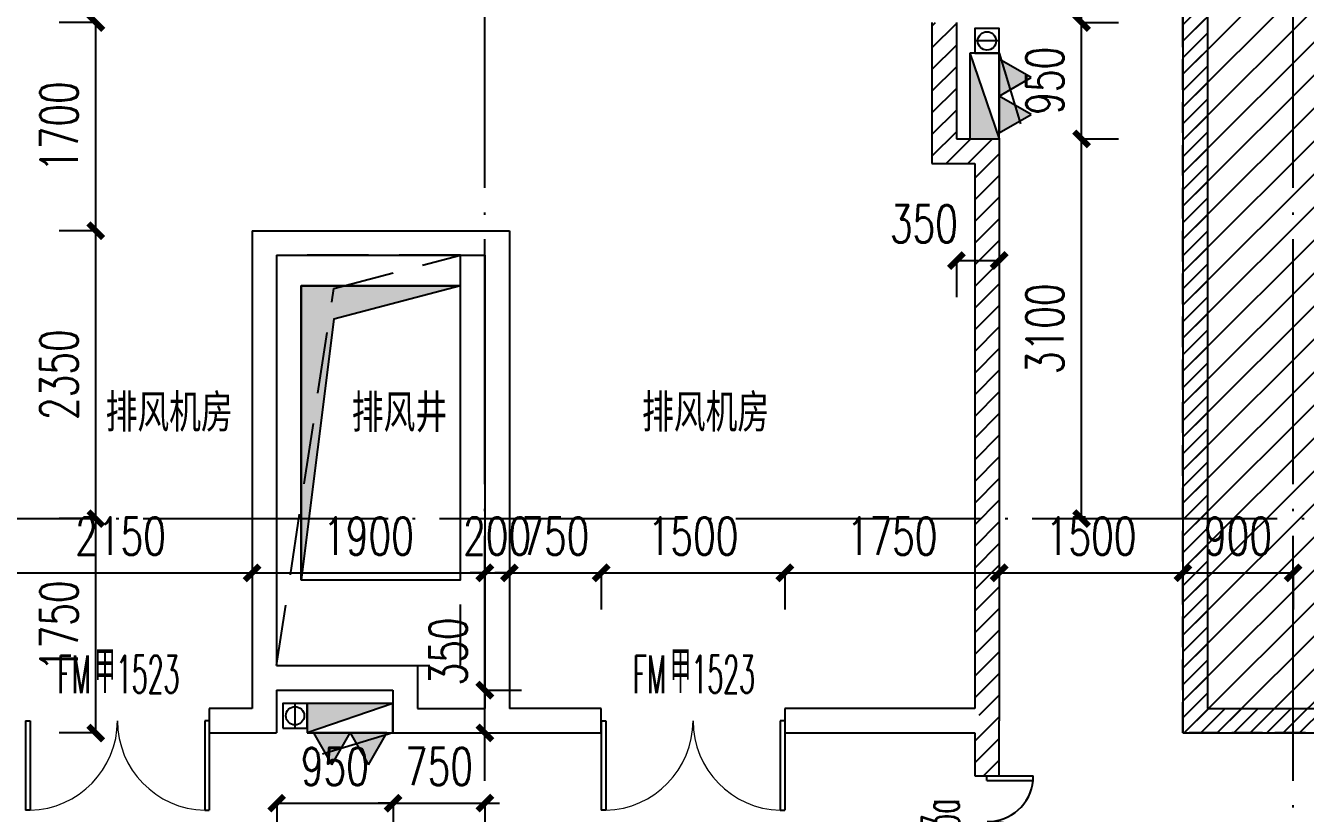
# Model space of a CAD drawing. Header units: millimetres. Extents: x 12325263 to 13848842, y -1463133 to 573208.
# Drawn here: x 12587447 to 12597897, y -883294 to -876862 of the extents above; entities that cross this region are included whole.
import ezdxf
from ezdxf.xclip import XClip

# ---------------------------------------------------------------- set-up
doc = ezdxf.new("R2010")
doc.units = ezdxf.units.MM
doc.header["$LTSCALE"] = 1000
doc.header["$XCLIPFRAME"] = 0
for name, pattern in [('ACAD_ISO02W100', [15, 12, -3]), ('DASH', [0.35, 0.25, -0.1]), ('DASHED2', [0.375, 0.25, -0.125]), ('DOTE', [2.42, 2, -0.2, 0.02, -0.2])]:
    doc.linetypes.add(name, pattern=pattern)
for name, color, linetype in [('#s-灭火器', 20, 'Continuous'), ('0夹层', 21, 'Continuous'), ('A-ANNO-DIMS', 83, 'Continuous'), ('A-ANNO-TEXT', 7, 'Continuous'), ('A-AXIS', 16, 'DOTE'), ('A-WALL', 5, 'Continuous'), ('A-WALL-PATT', 8, 'Continuous'), ('A_WALL(防火墙)', 151, 'Continuous'), ('DOOR_FIRE', 1, 'Continuous'), ('DOOR_FIRE_TEXT', 7, 'Continuous'), ('EQUIP_消火栓', 7, 'Continuous'), ('PUB_DIM', 83, 'Continuous'), ('VPIPE-消防高', 3, 'Continuous'), ('WALL', 5, 'Continuous'), ('WALL-SHATCH', 8, 'Continuous'), ('建筑-楼板开洞', 251, 'Continuous'), ('投影线', 6, 'ACAD_ISO02W100'), ('水条件', 1, 'Continuous')]:
    doc.layers.add(name, color=color, linetype=linetype)
doc.styles.add('_TCH_DIM_T3', font='SIMPLEX.shx', dxfattribs={"width": 0.705882, "bigfont": 'GBCBIG.shx'})
doc.styles.add('_TCH_WINDOW', font='SIMPLEX', dxfattribs={"width": 0.7, "height": 3.5, "bigfont": 'GBCBIG'})
doc.styles.add('TITXV', font='', dxfattribs={"width": 0.7})
doc.styles.get('TITXV').set_extended_font_data('SimSun')
doc.dimstyles.new('_TCH_ARCH&&120', dxfattribs={"dimtxt": 306, "dimasz": 120, "dimexe": 300, "dimexo": 360, "dimgap": 147, "dimtad": 1, "dimdec": 0, "dimzin": 0, "dimdsep": 46, "dimtxsty": '_TCH_DIM_T3', "dimblk": 'ARCHTICK', "dimcen": 0.09, "dimclrt": 7, "dimazin": 2, "dimtfac": 1, "dimtdec": 0, "dimtix": 1, "dimtmove": 2, "dimatfit": 3, "dimfxl": 1, "dimfxlon": 1, "dimtolj": 1, "dimtzin": 0, "dimarcsym": 0})
pattern_1 = [(45, (0, 89.76), (-88.388383, 88.388383), [])]

# ---------------------------------------------------------------- blocks, each defined once
blk = doc.blocks.new('adgshg13-A$C7F010FC0')
at = {"layer": 'WALL-SHATCH'}
h = blk.add_hatch(color=256, dxfattribs=at)
h.dxf.hatch_style = 1
h.paths.add_polyline_path([(-60384, -16881), (-763, 197), (12588, -13153), (12588, -157996), (-162965, -188820), (-171262, -180523), (-171262, -31311), (-150707, -10756), (-131860, -7981), (-99162, -7981), (-99162, -4981), (-76620, -4981), (-70108, -16881)], flags=16)
h.paths.add_polyline_path([(-60091, -16381), (-647, 647), (12988, -12988), (12988, -158332), (-163101, -189250), (-171662, -180689), (-171662, -31145), (-150778, -10261), (-131897, -7481), (-99562, -7481), (-99562, -4581), (-76366, -4581), (-69908, -16381)])
blk = doc.blocks.new('A$C4C7A72D3')
at = {"layer": 'WALL', "color": 1}
blk.add_blockref('adgshg13-A$C7F010FC0', (210433, 205503.6), dxfattribs=at)
blk = doc.blocks.new('qlzw')
at = {"layer": 'A-AXIS'}
for p, q in [((12457766.8, 979489.8), (12457766.8, 1082089.8)), ((12464366.8, 979489.8), (12464366.8, 1082089.8)), ((12411416.8, 1000989.8), (12486866.8, 1000989.8))]:
    blk.add_line(p, q, dxfattribs=at)
blk = doc.blocks.new('管位')
at = {"layer": '水条件'}
blk.add_line((12573126, 675360), (12573126, 675160), dxfattribs=at)
blk.add_lwpolyline([(12573026, 675360), (12573226, 675360), (12573226, 675160), (12573026, 675160)], close=True, dxfattribs=at)
blk = doc.blocks.new('灭火器')
at = {"layer": '#s-灭火器', "ltscale": 1000}
for points in [[(292444, 59707), (292144, 59707), (292294, 59447)], [(292744, 59707), (292444, 59707), (292594, 59447)]]:
    blk.add_hatch(color=256, dxfattribs=at).paths.add_polyline_path(points)
for points in [[(292294, 59447), (292444, 59707), (292144, 59707)], [(292594, 59447), (292744, 59707), (292444, 59707)]]:
    blk.add_lwpolyline(points, close=True, dxfattribs=at)
blk = doc.blocks.new('$TWTSYS$00000508')
for p, q in [((-0.5, 0.5), (0.324, 1.224)), ((-0.5, 0.5), (-0.5, -0.5)), ((-0.5, -0.5), (0.5, 0.5)), ((0.5, 0.5), (-0.5, 0.5)), ((0.5, -0.5), (0.5, 0.5)), ((-0.5, -0.5), (0.5, -0.5))]:
    blk.add_line(p, q)
blk.add_solid([(0.5, -0.5), (0.5, 0.5), (-0.5, -0.5)])
blk = doc.blocks.new('消火栓')
at = {"layer": '#s-灭火器', "rotation": 180.0000000000001}
blk.add_blockref('灭火器', (12864422, 734932), dxfattribs=at)
at = {"layer": 'EQUIP_消火栓', "xscale": 700, "yscale": 240, "zscale": 700}
blk.add_blockref('$TWTSYS$00000508', (12571978, 675105), dxfattribs=at)
blk = doc.blocks.new('asdfasfasdfsdf')
at = {"layer": 'VPIPE-消防高'}
for centre in [(26700, -8350), (21050, -13860)]:
    blk.add_circle(centre, 75, dxfattribs=at)
for p, rotation in [((-648425, 12563178), 270), ((12593478, 661225), 180)]:
    blk.add_blockref('消火栓', p, dxfattribs=dict(rotation=rotation))
at = {"layer": '水条件', "xscale": -1}
for p, rotation in [((-648560, -12581476), 270), ((-12552076, 661400), 180)]:
    blk.add_blockref('管位', p, dxfattribs=dict(at, rotation=rotation))
blk = doc.blocks.new('_ArchTick')
at = {"color": 0, "linetype": 'ByBlock', "const_width": 0.4}
blk.add_lwpolyline([(-0.5, -0.5), (0.5, 0.5)], dxfattribs=at)
blk = doc.blocks.new('*D4074')
at = {"layer": 'A-ANNO-DIMS', "color": 0, "lineweight": -2, "transparency": 16777216}
for p, q in [((12591196, -882287), (12591497, -882287)), ((12591197, -882637), (12591197, -882287)), ((12591196, -882637), (12591497, -882637))]:
    blk.add_line(p, q, dxfattribs=at)
at = {"layer": 'Defpoints', "color": 0, "transparency": 16777216}
for p in [(12590447, -882287), (12591197, -882287), (12590447, -882637)]:
    blk.add_point(p, dxfattribs=at)
at = {"layer": 'A-ANNO-DIMS', "color": 0, "lineweight": -2, "transparency": 16777216, "xscale": 120, "yscale": 120, "zscale": 120}
for p, rotation in [((12591197, -882287), 90), ((12591197, -882637), 270)]:
    blk.add_blockref('_ArchTick', p, dxfattribs=dict(at, rotation=rotation))
at = {"layer": 'A-ANNO-DIMS', "color": 7, "transparency": 16777216, "insert": (12590897, -881972), "char_height": 306, "attachment_point": 5, "rotation": 90, "style": '_TCH_DIM_T3'}
blk.add_mtext('\\A1;350', dxfattribs=at)
blk = doc.blocks.new('*D4075')
at = {"layer": 'A-ANNO-DIMS', "color": 0, "lineweight": -2, "transparency": 16777216}
for p, q in [((12589497, -883209), (12589497, -883510)), ((12589497, -883210), (12590447, -883210)), ((12590447, -883209), (12590447, -883510))]:
    blk.add_line(p, q, dxfattribs=at)
at = {"layer": 'Defpoints', "color": 0, "transparency": 16777216}
for p in [(12589497, -882637), (12590447, -882637), (12590447, -883210)]:
    blk.add_point(p, dxfattribs=at)
at = {"layer": 'A-ANNO-DIMS', "color": 0, "lineweight": -2, "transparency": 16777216, "xscale": 120, "yscale": 120, "zscale": 120, "rotation": 180}
blk.add_blockref('_ArchTick', (12589497, -883210), dxfattribs=at)
at = {"layer": 'A-ANNO-DIMS', "color": 0, "lineweight": -2, "transparency": 16777216, "xscale": 120, "yscale": 120, "zscale": 120}
blk.add_blockref('_ArchTick', (12590447, -883210), dxfattribs=at)
at = {"layer": 'A-ANNO-DIMS', "color": 7, "transparency": 16777216, "insert": (12589972, -882910), "char_height": 306, "attachment_point": 5, "style": '_TCH_DIM_T3'}
blk.add_mtext('\\A1;950', dxfattribs=at)
blk = doc.blocks.new('*D4076')
at = {"layer": 'A-ANNO-DIMS', "color": 0, "lineweight": -2, "transparency": 16777216}
for p, q in [((12590447, -883210), (12590327, -883210)), ((12590447, -883209), (12590447, -883510)), ((12590447, -883210), (12591197, -883210)), ((12591197, -883209), (12591197, -883510)), ((12591197, -883210), (12591317, -883210))]:
    blk.add_line(p, q, dxfattribs=at)
at = {"layer": 'Defpoints', "color": 0, "transparency": 16777216}
for p in [(12590447, -882637), (12591197, -882637), (12591197, -883210)]:
    blk.add_point(p, dxfattribs=at)
at = {"layer": 'A-ANNO-DIMS', "color": 0, "lineweight": -2, "transparency": 16777216, "xscale": 120, "yscale": 120, "zscale": 120}
blk.add_blockref('_ArchTick', (12590447, -883210), dxfattribs=at)
at = {"layer": 'A-ANNO-DIMS', "color": 0, "lineweight": -2, "transparency": 16777216, "xscale": 120, "yscale": 120, "zscale": 120, "rotation": 180}
blk.add_blockref('_ArchTick', (12591197, -883210), dxfattribs=at)
at = {"layer": 'A-ANNO-DIMS', "color": 7, "transparency": 16777216, "insert": (12590822, -882910), "char_height": 306, "attachment_point": 5, "style": '_TCH_DIM_T3'}
blk.add_mtext('\\A1;750', dxfattribs=at)
blk = doc.blocks.new('*D4084')
at = {"layer": 'A-ANNO-DIMS', "color": 0, "lineweight": -2, "transparency": 16777216}
for p, q in [((12595047, -878779), (12595047, -879080)), ((12595047, -878780), (12595397, -878780)), ((12595397, -878779), (12595397, -879080))]:
    blk.add_line(p, q, dxfattribs=at)
at = {"layer": 'Defpoints', "color": 0, "transparency": 16777216}
for p in [(12595047, -877787), (12595397, -877787), (12595397, -878780)]:
    blk.add_point(p, dxfattribs=at)
at = {"layer": 'A-ANNO-DIMS', "color": 0, "lineweight": -2, "transparency": 16777216, "xscale": 120, "yscale": 120, "zscale": 120, "rotation": 180}
blk.add_blockref('_ArchTick', (12595047, -878780), dxfattribs=at)
at = {"layer": 'A-ANNO-DIMS', "color": 0, "lineweight": -2, "transparency": 16777216, "xscale": 120, "yscale": 120, "zscale": 120}
blk.add_blockref('_ArchTick', (12595397, -878780), dxfattribs=at)
at = {"layer": 'A-ANNO-DIMS', "color": 7, "transparency": 16777216, "insert": (12594782, -878480), "char_height": 306, "attachment_point": 5, "style": '_TCH_DIM_T3'}
blk.add_mtext('\\A1;350', dxfattribs=at)
blk = doc.blocks.new('*D4487')
at = {"layer": 'Defpoints', "color": 0, "transparency": 16777216}
for p in [(12595397, -874287), (12596070, -874287), (12595397, -876837)]:
    blk.add_point(p, dxfattribs=at)
at = {"layer": 'PUB_DIM', "color": 0, "lineweight": -2, "transparency": 16777216}
for p, q in [((12596069, -874287), (12596370, -874287)), ((12596070, -876837), (12596070, -874287)), ((12596069, -876837), (12596370, -876837))]:
    blk.add_line(p, q, dxfattribs=at)
at = {"layer": 'PUB_DIM', "color": 0, "lineweight": -2, "transparency": 16777216, "xscale": 120, "yscale": 120, "zscale": 120}
for p, rotation in [((12596070, -874287), 90), ((12596070, -876837), 270)]:
    blk.add_blockref('_ArchTick', p, dxfattribs=dict(at, rotation=rotation))
at = {"layer": 'PUB_DIM', "color": 7, "transparency": 16777216, "insert": (12595770, -875562), "char_height": 306, "attachment_point": 5, "rotation": 90, "style": '_TCH_DIM_T3'}
blk.add_mtext('\\A1;2550', dxfattribs=at)
blk = doc.blocks.new('*D4488')
at = {"layer": 'Defpoints', "color": 0, "transparency": 16777216}
for p in [(12595397, -876837), (12596070, -876837), (12595397, -877787)]:
    blk.add_point(p, dxfattribs=at)
at = {"layer": 'PUB_DIM', "color": 0, "lineweight": -2, "transparency": 16777216}
for p, q in [((12596069, -876837), (12596370, -876837)), ((12596070, -877787), (12596070, -876837)), ((12596069, -877787), (12596370, -877787))]:
    blk.add_line(p, q, dxfattribs=at)
at = {"layer": 'PUB_DIM', "color": 0, "lineweight": -2, "transparency": 16777216, "xscale": 120, "yscale": 120, "zscale": 120}
for p, rotation in [((12596070, -876837), 90), ((12596070, -877787), 270)]:
    blk.add_blockref('_ArchTick', p, dxfattribs=dict(at, rotation=rotation))
at = {"layer": 'PUB_DIM', "color": 7, "transparency": 16777216, "insert": (12595770, -877312), "char_height": 306, "attachment_point": 5, "rotation": 90, "style": '_TCH_DIM_T3'}
blk.add_mtext('\\A1;950', dxfattribs=at)
blk = doc.blocks.new('*D4489')
at = {"layer": 'Defpoints', "color": 0, "transparency": 16777216}
for p in [(12595397, -877787), (12596070, -877787), (12595397, -880887)]:
    blk.add_point(p, dxfattribs=at)
at = {"layer": 'PUB_DIM', "color": 0, "lineweight": -2, "transparency": 16777216}
for p, q in [((12596069, -877787), (12596370, -877787)), ((12596070, -880887), (12596070, -877787)), ((12596069, -880887), (12596370, -880887))]:
    blk.add_line(p, q, dxfattribs=at)
at = {"layer": 'PUB_DIM', "color": 0, "lineweight": -2, "transparency": 16777216, "xscale": 120, "yscale": 120, "zscale": 120}
for p, rotation in [((12596070, -877787), 90), ((12596070, -880887), 270)]:
    blk.add_blockref('_ArchTick', p, dxfattribs=dict(at, rotation=rotation))
at = {"layer": 'PUB_DIM', "color": 7, "transparency": 16777216, "insert": (12595770, -879337), "char_height": 306, "attachment_point": 5, "rotation": 90, "style": '_TCH_DIM_T3'}
blk.add_mtext('\\A1;3100', dxfattribs=at)
blk = doc.blocks.new('*D4490')
at = {"layer": 'Defpoints', "color": 0, "transparency": 16777216}
for p in [(12588020, -880887), (12588697, -880887), (12588697, -882637)]:
    blk.add_point(p, dxfattribs=at)
at = {"layer": 'PUB_DIM', "color": 0, "lineweight": -2, "transparency": 16777216}
for p, q in [((12588021, -880887), (12587720, -880887)), ((12588020, -882637), (12588020, -880887)), ((12588021, -882637), (12587720, -882637))]:
    blk.add_line(p, q, dxfattribs=at)
at = {"layer": 'PUB_DIM', "color": 0, "lineweight": -2, "transparency": 16777216, "xscale": 120, "yscale": 120, "zscale": 120}
for p, rotation in [((12588020, -880887), 90), ((12588020, -882637), 270)]:
    blk.add_blockref('_ArchTick', p, dxfattribs=dict(at, rotation=rotation))
at = {"layer": 'PUB_DIM', "color": 7, "transparency": 16777216, "insert": (12587720, -881762), "char_height": 306, "attachment_point": 5, "rotation": 90, "style": '_TCH_DIM_T3'}
blk.add_mtext('\\A1;1750', dxfattribs=at)
blk = doc.blocks.new('*D4491')
at = {"layer": 'Defpoints', "color": 0, "transparency": 16777216}
for p in [(12588020, -878537), (12588697, -878537), (12588697, -880887)]:
    blk.add_point(p, dxfattribs=at)
at = {"layer": 'PUB_DIM', "color": 0, "lineweight": -2, "transparency": 16777216}
for p, q in [((12588021, -878537), (12587720, -878537)), ((12588020, -880887), (12588020, -878537)), ((12588021, -880887), (12587720, -880887))]:
    blk.add_line(p, q, dxfattribs=at)
at = {"layer": 'PUB_DIM', "color": 0, "lineweight": -2, "transparency": 16777216, "xscale": 120, "yscale": 120, "zscale": 120}
for p, rotation in [((12588020, -878537), 90), ((12588020, -880887), 270)]:
    blk.add_blockref('_ArchTick', p, dxfattribs=dict(at, rotation=rotation))
at = {"layer": 'PUB_DIM', "color": 7, "transparency": 16777216, "insert": (12587720, -879712), "char_height": 306, "attachment_point": 5, "rotation": 90, "style": '_TCH_DIM_T3'}
blk.add_mtext('\\A1;2350', dxfattribs=at)
blk = doc.blocks.new('*D4492')
at = {"layer": 'Defpoints', "color": 0, "transparency": 16777216}
for p in [(12588020, -876837), (12588697, -876837), (12588697, -878537)]:
    blk.add_point(p, dxfattribs=at)
at = {"layer": 'PUB_DIM', "color": 0, "lineweight": -2, "transparency": 16777216}
for p, q in [((12588021, -876837), (12587720, -876837)), ((12588020, -878537), (12588020, -876837)), ((12588021, -878537), (12587720, -878537))]:
    blk.add_line(p, q, dxfattribs=at)
at = {"layer": 'PUB_DIM', "color": 0, "lineweight": -2, "transparency": 16777216, "xscale": 120, "yscale": 120, "zscale": 120}
for p, rotation in [((12588020, -876837), 90), ((12588020, -878537), 270)]:
    blk.add_blockref('_ArchTick', p, dxfattribs=dict(at, rotation=rotation))
at = {"layer": 'PUB_DIM', "color": 7, "transparency": 16777216, "insert": (12587720, -877687), "char_height": 306, "attachment_point": 5, "rotation": 90, "style": '_TCH_DIM_T3'}
blk.add_mtext('\\A1;1700', dxfattribs=at)
blk = doc.blocks.new('*D4495')
at = {"layer": 'Defpoints', "color": 0, "transparency": 16777216}
for p in [(12596897, -879887), (12597797, -879887), (12597797, -881330)]:
    blk.add_point(p, dxfattribs=at)
at = {"layer": 'PUB_DIM', "color": 0, "lineweight": -2, "transparency": 16777216}
for p, q in [((12596897, -881329), (12596897, -881630)), ((12596897, -881330), (12597797, -881330)), ((12597797, -881329), (12597797, -881630))]:
    blk.add_line(p, q, dxfattribs=at)
at = {"layer": 'PUB_DIM', "color": 0, "lineweight": -2, "transparency": 16777216, "xscale": 120, "yscale": 120, "zscale": 120, "rotation": 180}
blk.add_blockref('_ArchTick', (12596897, -881330), dxfattribs=at)
at = {"layer": 'PUB_DIM', "color": 0, "lineweight": -2, "transparency": 16777216, "xscale": 120, "yscale": 120, "zscale": 120}
blk.add_blockref('_ArchTick', (12597797, -881330), dxfattribs=at)
at = {"layer": 'PUB_DIM', "color": 7, "transparency": 16777216, "insert": (12597347, -881030), "char_height": 306, "attachment_point": 5, "style": '_TCH_DIM_T3'}
blk.add_mtext('\\A1;900', dxfattribs=at)
blk = doc.blocks.new('*D4496')
at = {"layer": 'Defpoints', "color": 0, "transparency": 16777216}
for p in [(12595397, -879887), (12596897, -879887), (12596897, -881330)]:
    blk.add_point(p, dxfattribs=at)
at = {"layer": 'PUB_DIM', "color": 0, "lineweight": -2, "transparency": 16777216}
for p, q in [((12595397, -881329), (12595397, -881630)), ((12595397, -881330), (12596897, -881330)), ((12596897, -881329), (12596897, -881630))]:
    blk.add_line(p, q, dxfattribs=at)
at = {"layer": 'PUB_DIM', "color": 0, "lineweight": -2, "transparency": 16777216, "xscale": 120, "yscale": 120, "zscale": 120, "rotation": 180}
blk.add_blockref('_ArchTick', (12595397, -881330), dxfattribs=at)
at = {"layer": 'PUB_DIM', "color": 0, "lineweight": -2, "transparency": 16777216, "xscale": 120, "yscale": 120, "zscale": 120}
blk.add_blockref('_ArchTick', (12596897, -881330), dxfattribs=at)
at = {"layer": 'PUB_DIM', "color": 7, "transparency": 16777216, "insert": (12596147, -881030), "char_height": 306, "attachment_point": 5, "style": '_TCH_DIM_T3'}
blk.add_mtext('\\A1;1500', dxfattribs=at)
blk = doc.blocks.new('*D4497')
at = {"layer": 'Defpoints', "color": 0, "transparency": 16777216}
for p in [(12593647, -879887), (12595397, -879887), (12595397, -881330)]:
    blk.add_point(p, dxfattribs=at)
at = {"layer": 'PUB_DIM', "color": 0, "lineweight": -2, "transparency": 16777216}
for p, q in [((12593647, -881329), (12593647, -881630)), ((12593647, -881330), (12595397, -881330)), ((12595397, -881329), (12595397, -881630))]:
    blk.add_line(p, q, dxfattribs=at)
at = {"layer": 'PUB_DIM', "color": 0, "lineweight": -2, "transparency": 16777216, "xscale": 120, "yscale": 120, "zscale": 120, "rotation": 180}
blk.add_blockref('_ArchTick', (12593647, -881330), dxfattribs=at)
at = {"layer": 'PUB_DIM', "color": 0, "lineweight": -2, "transparency": 16777216, "xscale": 120, "yscale": 120, "zscale": 120}
blk.add_blockref('_ArchTick', (12595397, -881330), dxfattribs=at)
at = {"layer": 'PUB_DIM', "color": 7, "transparency": 16777216, "insert": (12594522, -881030), "char_height": 306, "attachment_point": 5, "style": '_TCH_DIM_T3'}
blk.add_mtext('\\A1;1750', dxfattribs=at)
blk = doc.blocks.new('*D4498')
at = {"layer": 'Defpoints', "color": 0, "transparency": 16777216}
for p in [(12592147, -879887), (12593647, -879887), (12593647, -881330)]:
    blk.add_point(p, dxfattribs=at)
at = {"layer": 'PUB_DIM', "color": 0, "lineweight": -2, "transparency": 16777216}
for p, q in [((12592147, -881329), (12592147, -881630)), ((12592147, -881330), (12593647, -881330)), ((12593647, -881329), (12593647, -881630))]:
    blk.add_line(p, q, dxfattribs=at)
at = {"layer": 'PUB_DIM', "color": 0, "lineweight": -2, "transparency": 16777216, "xscale": 120, "yscale": 120, "zscale": 120, "rotation": 180}
blk.add_blockref('_ArchTick', (12592147, -881330), dxfattribs=at)
at = {"layer": 'PUB_DIM', "color": 0, "lineweight": -2, "transparency": 16777216, "xscale": 120, "yscale": 120, "zscale": 120}
blk.add_blockref('_ArchTick', (12593647, -881330), dxfattribs=at)
at = {"layer": 'PUB_DIM', "color": 7, "transparency": 16777216, "insert": (12592897, -881030), "char_height": 306, "attachment_point": 5, "style": '_TCH_DIM_T3'}
blk.add_mtext('\\A1;1500', dxfattribs=at)
blk = doc.blocks.new('*D4499')
at = {"layer": 'Defpoints', "color": 0, "transparency": 16777216}
for p in [(12591397, -879887), (12592147, -879887), (12592147, -881330)]:
    blk.add_point(p, dxfattribs=at)
at = {"layer": 'PUB_DIM', "color": 0, "lineweight": -2, "transparency": 16777216}
for p, q in [((12591397, -881330), (12591277, -881330)), ((12591397, -881329), (12591397, -881630)), ((12591397, -881330), (12592147, -881330)), ((12592147, -881329), (12592147, -881630)), ((12592147, -881330), (12592267, -881330))]:
    blk.add_line(p, q, dxfattribs=at)
at = {"layer": 'PUB_DIM', "color": 0, "lineweight": -2, "transparency": 16777216, "xscale": 120, "yscale": 120, "zscale": 120}
blk.add_blockref('_ArchTick', (12591397, -881330), dxfattribs=at)
at = {"layer": 'PUB_DIM', "color": 0, "lineweight": -2, "transparency": 16777216, "xscale": 120, "yscale": 120, "zscale": 120, "rotation": 180}
blk.add_blockref('_ArchTick', (12592147, -881330), dxfattribs=at)
at = {"layer": 'PUB_DIM', "color": 7, "transparency": 16777216, "insert": (12591772, -881030), "char_height": 306, "attachment_point": 5, "style": '_TCH_DIM_T3'}
blk.add_mtext('\\A1;750', dxfattribs=at)
blk = doc.blocks.new('*D4500')
at = {"layer": 'Defpoints', "color": 0, "transparency": 16777216}
for p in [(12591197, -879887), (12591397, -879887), (12591397, -881330)]:
    blk.add_point(p, dxfattribs=at)
at = {"layer": 'PUB_DIM', "color": 0, "lineweight": -2, "transparency": 16777216}
for p, q in [((12591197, -881330), (12591077, -881330)), ((12591197, -881329), (12591197, -881630)), ((12591197, -881330), (12591397, -881330)), ((12591397, -881329), (12591397, -881630)), ((12591397, -881330), (12591517, -881330))]:
    blk.add_line(p, q, dxfattribs=at)
at = {"layer": 'PUB_DIM', "color": 0, "lineweight": -2, "transparency": 16777216, "xscale": 120, "yscale": 120, "zscale": 120}
blk.add_blockref('_ArchTick', (12591197, -881330), dxfattribs=at)
at = {"layer": 'PUB_DIM', "color": 0, "lineweight": -2, "transparency": 16777216, "xscale": 120, "yscale": 120, "zscale": 120, "rotation": 180}
blk.add_blockref('_ArchTick', (12591397, -881330), dxfattribs=at)
at = {"layer": 'PUB_DIM', "color": 7, "transparency": 16777216, "insert": (12591297, -881030), "char_height": 306, "attachment_point": 5, "style": '_TCH_DIM_T3'}
blk.add_mtext('\\A1;200', dxfattribs=at)
blk = doc.blocks.new('*D4501')
at = {"layer": 'Defpoints', "color": 0, "transparency": 16777216}
for p in [(12589297, -879887), (12591197, -879887), (12591197, -881330)]:
    blk.add_point(p, dxfattribs=at)
at = {"layer": 'PUB_DIM', "color": 0, "lineweight": -2, "transparency": 16777216}
for p, q in [((12589297, -881329), (12589297, -881630)), ((12589297, -881330), (12591197, -881330)), ((12591197, -881329), (12591197, -881630))]:
    blk.add_line(p, q, dxfattribs=at)
at = {"layer": 'PUB_DIM', "color": 0, "lineweight": -2, "transparency": 16777216, "xscale": 120, "yscale": 120, "zscale": 120, "rotation": 180}
blk.add_blockref('_ArchTick', (12589297, -881330), dxfattribs=at)
at = {"layer": 'PUB_DIM', "color": 0, "lineweight": -2, "transparency": 16777216, "xscale": 120, "yscale": 120, "zscale": 120}
blk.add_blockref('_ArchTick', (12591197, -881330), dxfattribs=at)
at = {"layer": 'PUB_DIM', "color": 7, "transparency": 16777216, "insert": (12590247, -881030), "char_height": 306, "attachment_point": 5, "style": '_TCH_DIM_T3'}
blk.add_mtext('\\A1;1900', dxfattribs=at)
blk = doc.blocks.new('*D4502')
at = {"layer": 'Defpoints', "color": 0, "transparency": 16777216}
for p in [(12587147, -879887), (12589297, -879887), (12589297, -881330)]:
    blk.add_point(p, dxfattribs=at)
at = {"layer": 'PUB_DIM', "color": 0, "lineweight": -2, "transparency": 16777216}
for p, q in [((12587147, -881329), (12587147, -881630)), ((12587147, -881330), (12589297, -881330)), ((12589297, -881329), (12589297, -881630))]:
    blk.add_line(p, q, dxfattribs=at)
at = {"layer": 'PUB_DIM', "color": 0, "lineweight": -2, "transparency": 16777216, "xscale": 120, "yscale": 120, "zscale": 120, "rotation": 180}
blk.add_blockref('_ArchTick', (12587147, -881330), dxfattribs=at)
at = {"layer": 'PUB_DIM', "color": 0, "lineweight": -2, "transparency": 16777216, "xscale": 120, "yscale": 120, "zscale": 120}
blk.add_blockref('_ArchTick', (12589297, -881330), dxfattribs=at)
at = {"layer": 'PUB_DIM', "color": 7, "transparency": 16777216, "insert": (12588222, -881030), "char_height": 306, "attachment_point": 5, "style": '_TCH_DIM_T3'}
blk.add_mtext('\\A1;2150', dxfattribs=at)
blk = doc.blocks.new('$DorLib2D$00000002')
for p, q in [((-0.5, 0), (-0.5, 0.4875)), ((-0.475, 0.4875), (-0.5, 0.4875)), ((-0.475, 0), (-0.475, 0.4875)), ((0.475, 0), (0.475, 0.4875)), ((0.475, 0.4875), (0.5, 0.4875)), ((0.5, 0), (0.5, 0.4875)), ((-0.5, 0), (-0.475, 0)), ((0.5, 0), (0.475, 0))]:
    blk.add_line(p, q)
at = {"lineweight": 13}
for centre, start, end in [((-0.4875, 0), 0, 88.53072), ((0.4875, 0), 91.46928, 180)]:
    blk.add_arc(centre, 0.4875, start, end, dxfattribs=at)
blk = doc.blocks.new('$DorLib2D$00000225')
at = {"color": 0}
for p, q in [((0.475, -0.0014), (0.475, 0.7521)), ((0.475, 0.7521), (0.5, 0.7521)), ((0.5, -0.0014), (0.5, 0.7521)), ((-0.5, 0), (-0.5, 0.252)), ((-0.475, 0.252), (-0.5, 0.252)), ((-0.475, 0), (-0.475, 0.252)), ((-0.475, 0), (-0.5, 0)), ((0.475, -0.0014), (0.5, -0.0014))]:
    blk.add_line(p, q, dxfattribs=at)
for centre, radius, start, end in [((0.5046, -0.0019), 0.7546, 92.24927, 179.72377), ((-0.5008, 0.0026), 0.2508, 359.78987, 84.09744)]:
    blk.add_arc(centre, radius, start, end, dxfattribs=at)

msp = doc.modelspace()

# ---------------------------------------------------------------- block references
ref = msp.add_blockref('A$C4C7A72D3', (12385714.9, -906209.5), dxfattribs=dict(rotation=350.041249254255))
XClip(ref).set_block_clipping_path([(223442.8584877662, 85923.1187333744), (220542.7961432356, 85923.1422391906), (220542.8579492103, 89292.823275506), (211526.9150355905, 89292.8101311298), (210631.4331447985, 94392.8080583527), (206113.3685902953, 94392.8025418455), (206001.4315187763, 95030.3127344656), (204376.2826588508, 94744.9613686837), (203364.4570056833, 100506.9030052917), (197947.3947122637, 99555.7482674252), (192482.3428474721, 130679.4765393781), (190118.7804593667, 130264.4504016289), (191623.4071957469, 121695.6427078634), (177046.6486519482, 119136.2011700841), (175707.6223907359, 126760.8483765714), (173902.988371335, 128026.4039125028), (169528.3854461554, 127258.2903269802), (169070.0967394859, 129868.3614864857), (163308.2517458182, 128856.6693391807), (163766.52659606, 126246.6171700556), (159679.1795131005, 125528.9180921423), (170669.6888374612, 62935.797914044), (167222.1989369914, 62330.4650948944), (167939.7759490944, 58243.6808593175), (171386.9528796654, 58848.2912487988), (172857.0656793863, 50477.0032648193), (165962.5026008021, 49266.4230898353), (168037.7813034765, 37447.1796448426), (140649.9584970828, 32638.2390106404), (115387.9799239188, 28202.5781787895), (95598.7254695911, 140907.4332163476), (226939.476109907, 163968.8668500402), (240128.6952811591, 88852.8973128139)])

# ---------------------------------------------------------------- next in the draw order: hatches: boundary and pattern name
at = {"layer": '0夹层', "linetype": 'DASH'}
h = msp.add_hatch(dxfattribs=at)
h.set_pattern_fill('ANSI31', color=256, scale=120)
h.set_pattern_definition([(45, (0, 0), (-134.7038418, 134.7038418), [])])
h.paths.add_polyline_path([(12602096.8, -881386.8), (12602096.8, -882636.8), (12596896.8, -882636.8), (12596896.8, -853986.8), (12604296.8, -853986.8), (12604296.8, -861586.8), (12602646.8, -861586.8), (12602646.8, -867136.8), (12604296.8, -867136.8), (12604296.8, -881386.8), (12603296.8, -881386.8)])
h = msp.add_hatch(dxfattribs=at)
h.set_pattern_fill('ANSI31', color=256, scale=60)
h.set_pattern_definition([(45, (0, 0), (-67.3519209, 67.3519209), [])])
h.paths.add_polyline_path([(12602096.8, -881386.8), (12602096.8, -882636.8), (12596896.8, -882636.8), (12596896.8, -853986.8), (12604296.8, -853986.8), (12604296.8, -861586.8), (12602646.8, -861586.8), (12602646.8, -867136.8), (12604296.8, -867136.8), (12604296.8, -881386.8), (12603196.8, -881386.8), (12603196.8, -881186.8), (12604096.8, -881186.8), (12604096.8, -867336.8), (12602446.8, -867336.8), (12602446.8, -861386.8), (12604096.8, -861386.8), (12604096.8, -854186.8), (12597096.8, -854186.8), (12597096.8, -882436.8), (12601896.8, -882436.8), (12601896.8, -881186.8), (12602096.8, -881186.8)])
at = {"layer": 'A-WALL-PATT'}
h = msp.add_hatch(dxfattribs=at)
h.set_pattern_fill('普通砖', color=256, scale=50, style=0)
h.set_pattern_definition(pattern_1)
h.paths.add_polyline_path([(12594846.8, -876836.8), (12594846.8, -877986.8), (12595046.8, -877786.8), (12595046.8, -876836.8)])
h = msp.add_hatch(dxfattribs=at)
h.set_pattern_fill('普通砖', color=256, scale=50, style=0)
h.set_pattern_definition(pattern_1)
h.paths.add_polyline_path([(12595046.8, -877786.8), (12594846.8, -877986.8), (12595196.8, -877986.8), (12595396.8, -877786.8)])
h = msp.add_hatch(dxfattribs=at)
h.set_pattern_fill('普通砖', color=256, scale=50, style=0)
h.set_pattern_definition(pattern_1)
h.paths.add_polyline_path([(12595396.8, -877786.8), (12595196.8, -877986.8), (12595196.8, -882436.8), (12595263.5, -882536.8), (12595396.8, -882536.8)])
h = msp.add_hatch(dxfattribs=at)
h.set_pattern_fill('普通砖', color=256, scale=50, style=0)
h.set_pattern_definition(pattern_1)
h.paths.add_polyline_path([(12595196.8, -882636.8), (12595196.8, -882986.8), (12595396.8, -882986.8), (12595396.8, -882536.8), (12595263.5, -882536.8)])
at = {"layer": '建筑-楼板开洞'}
h = msp.add_hatch(color=256, dxfattribs=at)
h.dxf.hatch_style = 1
h.paths.add_polyline_path([(12589696.8, -881386.8), (12589696.8, -878986.8), (12590996.8, -878986.8), (12589963.4, -879257.2)])

# ---------------------------------------------------------------- next in the draw order: linework, layer by layer
at = {"layer": '0夹层', "linetype": 'DASH'}
msp.add_lwpolyline([(12602096.8, -881386.8), (12602096.8, -882636.8), (12596896.8, -882636.8), (12596896.8, -853986.8), (12604296.8, -853986.8), (12604296.8, -861586.8), (12602646.8, -861586.8), (12602646.8, -867136.8), (12604296.8, -867136.8), (12604296.8, -881386.8), (12603196.8, -881386.8), (12603196.8, -881186.8), (12604096.8, -881186.8), (12604096.8, -867336.8), (12602446.8, -867336.8), (12602446.8, -861386.8), (12604096.8, -861386.8), (12604096.8, -854186.8), (12597096.8, -854186.8), (12597096.8, -882436.8), (12601896.8, -882436.8), (12601896.8, -881186.8), (12602096.8, -881186.8)], close=True, dxfattribs=at)
msp.add_lwpolyline([(12602096.8, -881386.8), (12602096.8, -882636.8), (12596896.8, -882636.8), (12596896.8, -853986.8), (12604296.8, -853986.8), (12604296.8, -861586.8), (12602646.8, -861586.8), (12602646.8, -867136.8), (12604296.8, -867136.8), (12604296.8, -881386.8), (12603296.8, -881386.8), (12602096.8, -881386.8)], dxfattribs=at)
at = {"layer": 'A-WALL'}
for p, q in [((12596896.8, -867236.8), (12596896.8, -882636.8)), ((12597096.8, -867336.8), (12597096.8, -882436.8)), ((12589296.8, -878536.8), (12589296.8, -882186.8)), ((12589296.8, -878536.8), (12591396.8, -878536.8)), ((12591396.8, -878536.8), (12591396.8, -882436.8)), ((12589496.8, -878736.8), (12589496.8, -882086.8)), ((12589496.8, -878736.8), (12591196.8, -878736.8)), ((12591196.8, -878736.8), (12591196.8, -882436.8)), ((12589496.8, -882086.8), (12590646.8, -882086.8)), ((12590646.8, -882086.8), (12590646.8, -882436.8)), ((12589296.8, -882186.8), (12589296.8, -882436.8)), ((12589496.8, -882286.8), (12590446.8, -882286.8)), ((12589496.8, -882286.8), (12589496.8, -882636.8)), ((12590446.8, -882286.8), (12590446.8, -882636.8)), ((12589296.8, -882436.8), (12588946.8, -882436.8)), ((12588946.8, -882436.8), (12588946.8, -882636.8)), ((12590646.8, -882436.8), (12591196.8, -882436.8)), ((12592146.8, -882436.8), (12591396.8, -882436.8)), ((12592146.8, -882636.8), (12592146.8, -882436.8)), ((12595196.8, -882436.8), (12593646.8, -882436.8)), ((12593646.8, -882436.8), (12593646.8, -882636.8)), ((12597096.8, -882436.8), (12601896.8, -882436.8)), ((12588946.8, -882636.8), (12589496.8, -882636.8)), ((12590446.8, -882636.8), (12591296.8, -882636.8)), ((12591296.8, -882636.8), (12592146.8, -882636.8)), ((12593646.8, -882636.8), (12595196.8, -882636.8)), ((12596896.8, -882636.8), (12601996.8, -882636.8))]:
    msp.add_line(p, q, dxfattribs=at)
at = {"layer": 'A_WALL(防火墙)'}
for p, q in [((12594846.8, -876836.8), (12594846.8, -877986.8)), ((12595046.8, -876836.8), (12595046.8, -877786.8)), ((12595046.8, -877786.8), (12595396.8, -877786.8)), ((12595396.8, -877786.8), (12595396.8, -882536.8)), ((12594846.8, -877986.8), (12595196.8, -877986.8)), ((12595196.8, -877986.8), (12595196.8, -882436.8)), ((12595396.8, -882986.8), (12595396.8, -882536.8)), ((12595196.8, -882636.8), (12595196.8, -882986.8)), ((12595196.8, -882986.8), (12595396.8, -882986.8))]:
    msp.add_line(p, q, dxfattribs=at)
at = {"layer": '建筑-楼板开洞'}
for points in [[(12590996.8, -878986.8), (12589696.8, -878986.8), (12589696.8, -881386.8), (12590996.8, -881386.8)], [(12589696.8, -881386.8), (12589696.8, -878986.8), (12590996.8, -878986.8), (12589963.4, -879257.2)]]:
    msp.add_lwpolyline(points, close=True, dxfattribs=at)
at = {"layer": '投影线', "linetype": 'DASHED2', "ltscale": 2}
msp.add_lwpolyline([(12590996.8, -878736.8), (12589496.8, -878736.8), (12589496.8, -882086.8), (12590996.8, -882086.8)], close=True, dxfattribs=at)
msp.add_lwpolyline([(12589496.8, -882086.8), (12589963.4, -879007.2), (12590996.8, -878736.8)], dxfattribs=at)

# ---------------------------------------------------------------- next in the draw order: block references
at = {"color": 2}
msp.add_blockref('qlzw', (133430, -1881876.5), dxfattribs=at)
msp.add_blockref('asdfasfasdfsdf', (12568596.8, -868636.8))
at = {"layer": 'DOOR_FIRE', "zscale": 200}
for name, p, xscale, yscale, rotation in [('$DorLib2D$00000002', (12588196.8, -882536.8), -1500, -1500, 3.102375168369098e-12), ('$DorLib2D$00000002', (12592896.8, -882536.8), -1500, -1500, 6.67010661118217e-12), ('$DorLib2D$00000225', (12595296.8, -883736.8), 1500, 1500, 269.9999999992058)]:
    msp.add_blockref(name, p, dxfattribs=dict(at, xscale=xscale, yscale=yscale, rotation=rotation))

# ---------------------------------------------------------------- next in the draw order: texts
at = {"layer": 'A-ANNO-TEXT', "style": 'TITXV', "width": 0.7}
for s, p in [('排风机房', (12588100, -880148.5)), ('排风井', (12590110, -880150)), ('排风机房', (12592480, -880148.5))]:
    msp.add_text(s, height=271.9, dxfattribs=at).set_placement(p)
at = {"layer": 'DOOR_FIRE_TEXT', "style": '_TCH_WINDOW'}
for s, height, width, p in [('甲', 347.2, 0.7, (12588007.5, -882310.9)), ('甲', 347.2, 0.7, (12592707.5, -882310.9)), ('FM', 306, 0.494118, (12587705.1, -882310.9)), ('1523', 306, 0.494118, (12588184.5, -882310.9)), ('FM', 306, 0.494118, (12592405.1, -882310.9)), ('1523', 306, 0.494118, (12592884.5, -882310.9))]:
    msp.add_text(s, height=height, dxfattribs=dict(at, width=width)).set_placement(p)
at = {"layer": 'DOOR_FIRE_TEXT', "style": '_TCH_WINDOW', "width": 0.494118}
msp.add_text('1523a', height=306, rotation=90, dxfattribs=at).set_placement((12595070.9, -883813.9))

# ---------------------------------------------------------------- next in the draw order: dimensions: what is measured, and where the dimension line sits
at = {"layer": 'A-ANNO-DIMS'}
for base, p1, p2, angle, picture, middle in [((12595396.8, -878780), (12595046.8, -877786.8), (12595396.8, -877786.8), 0, '*D4084', (12594782.4, -878480)), ((12591196.8, -882286.8), (12590446.8, -882636.8), (12590446.8, -882286.8), 90, '*D4074', (12590896.8, -881972.4))]:
    dim = msp.add_linear_dim(base=base, p1=p1, p2=p2, angle=angle, dimstyle='_TCH_ARCH&&120', dxfattribs=at)
    dim.commit()
    dim.dimension.update_dxf_attribs({"geometry": picture, "text_midpoint": middle, "dimtype": 129})
for p1, p2, picture, middle in [((12589496.8, -882636.8), (12590446.8, -882636.8), '*D4075', (12589971.8, -882910)), ((12590446.8, -882636.8), (12591196.8, -882636.8), '*D4076', (12590821.8, -882910))]:
    dim = msp.add_aligned_dim(p1=p1, p2=p2, distance=-573.2, dimstyle='_TCH_ARCH&&120', dxfattribs=at)
    dim.commit()
    dim.dimension.update_dxf_attribs({"geometry": picture, "text_midpoint": middle})
at = {"layer": 'PUB_DIM'}
for p1, p2, distance, picture, middle in [((12595396.8, -876836.8), (12595396.8, -874286.8), -673.2, '*D4487', (12595770, -875561.8)), ((12588696.8, -878536.8), (12588696.8, -876836.8), 676.8, '*D4492', (12587720, -877686.8)), ((12595396.8, -877786.8), (12595396.8, -876836.8), -673.2, '*D4488', (12595770, -877311.8)), ((12595396.8, -880886.8), (12595396.8, -877786.8), -673.2, '*D4489', (12595770, -879336.8)), ((12588696.8, -880886.8), (12588696.8, -878536.8), 676.8, '*D4491', (12587720, -879711.8)), ((12587146.8, -879886.8), (12589296.8, -879886.8), -1443.2, '*D4502', (12588221.8, -881030)), ((12589296.8, -879886.8), (12591196.8, -879886.8), -1443.2, '*D4501', (12590246.8, -881030)), ((12591196.8, -879886.8), (12591396.8, -879886.8), -1443.2, '*D4500', (12591296.8, -881030)), ((12591396.8, -879886.8), (12592146.8, -879886.8), -1443.2, '*D4499', (12591771.8, -881030)), ((12592146.8, -879886.8), (12593646.8, -879886.8), -1443.2, '*D4498', (12592896.8, -881030)), ((12593646.8, -879886.8), (12595396.8, -879886.8), -1443.2, '*D4497', (12594521.8, -881030)), ((12595396.8, -879886.8), (12596896.8, -879886.8), -1443.2, '*D4496', (12596146.8, -881030)), ((12596896.8, -879886.8), (12597796.8, -879886.8), -1443.2, '*D4495', (12597346.8, -881030)), ((12588696.8, -882636.8), (12588696.8, -880886.8), 676.8, '*D4490', (12587720, -881761.8))]:
    dim = msp.add_aligned_dim(p1=p1, p2=p2, distance=distance, dimstyle='_TCH_ARCH&&120', dxfattribs=at)
    dim.commit()
    dim.dimension.update_dxf_attribs({"geometry": picture, "text_midpoint": middle})

doc.saveas('drawing.dxf')
